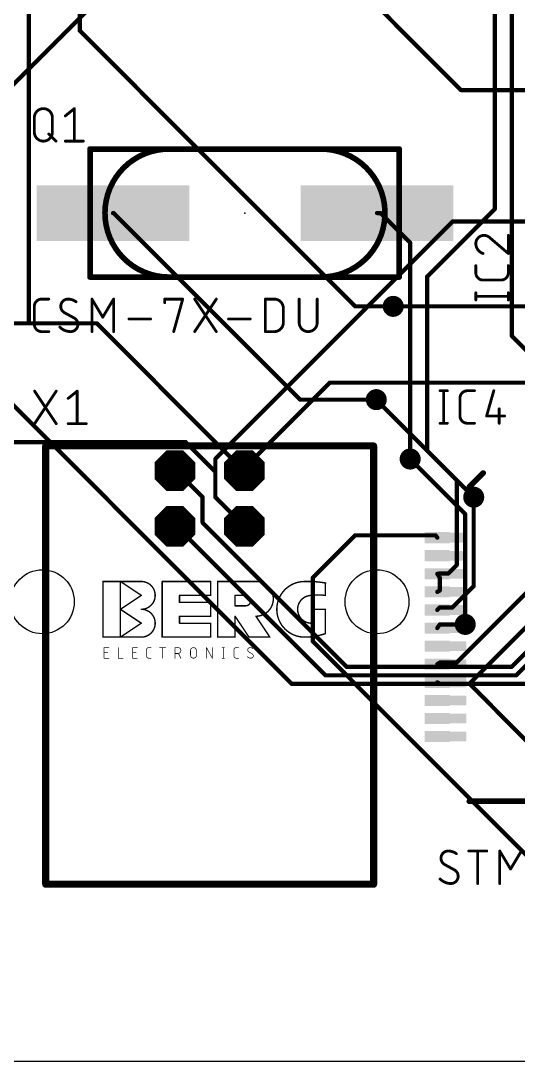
# Model space of a CAD drawing. Extents: x 0 to 100, y 0 to 80.
# Drawn here: x 33.84 to 51.74, y 0 to 37.39 of the extents above; entities that cross this region are included whole.
import ezdxf

# ---------------------------------------------------------------- set-up
doc = ezdxf.new("R2010")
doc.units = 0
for name, color, linetype in [('1', 22, 'CONTINUOUS'), ('16', 175, 'CONTINUOUS'), ('17', 82, 'CONTINUOUS'), ('18', 82, 'CONTINUOUS'), ('20', 30, 'CONTINUOUS'), ('21', 253, 'CONTINUOUS'), ('23', 7, 'CONTINUOUS'), ('25', 253, 'CONTINUOUS'), ('27', 253, 'CONTINUOUS'), ('51', 253, 'CONTINUOUS')]:
    doc.layers.add(name, color=color, linetype=linetype)

# ---------------------------------------------------------------- blocks, each defined once
blk = doc.blocks.new('RECT')
blk.add_solid([(-0.5, -0.5), (0.5, -0.5), (-0.5, 0.5), (0.5, 0.5)])
blk = doc.blocks.new('OCTAGONP')
at = {"const_width": 0.5}
blk.add_lwpolyline([(-0.25, -0.1036), (-0.25, 0.1036), (-0.1036, 0.25), (0.1036, 0.25), (0.25, 0.1036), (0.25, -0.1036), (0.1036, -0.25), (-0.1036, -0.25), (-0.25, -0.1036), (-0.25, 0.1036)], dxfattribs=at)
blk = doc.blocks.new('ROUNDV')
at = {"const_width": 0.5}
blk.add_lwpolyline([(0, -0.25, 1), (0, 0.25, 1), (0, -0.25)], format="xyb", dxfattribs=at)

msp = doc.modelspace()

# ---------------------------------------------------------------- linework, layer by layer
at = {"layer": '1', "const_width": 0.1524}
for points in [[(34.1376, 26.5176), (34.1376, 43.2816)], [(35.9664, 37.0332), (35.9664, 43.1292)], [(51.5112, 39.7764), (51.5112, 26.0604)], [(50.9016, 38.7096), (50.9016, 30.6324)], [(45.8724, 27.1272), (35.9664, 37.0332)], [(50.9016, 30.6324), (48.4632, 28.194)], [(37.1856, 30.48), (37.16, 30.48)], [(37.1856, 30.48), (43.8912, 23.7744)], [(46.7868, 30.48), (46.66, 30.48)], [(46.7868, 30.48), (47.8536, 29.4132)], [(47.8536, 29.4132), (47.8536, 21.6408)], [(48.4632, 28.194), (48.4632, 21.9456)], [(47.244, 27.1272), (45.8724, 27.1272)], [(34.1376, 26.5176), (29.8704, 26.5176)], [(36.576, 26.5176), (34.1376, 26.5176)], [(41.7576, 21.336), (36.576, 26.5176)], [(51.5112, 26.0604), (53.7972, 23.7744)], [(43.8912, 23.7744), (46.6344, 23.7744)], [(39.7764, 22.2504), (31.0896, 22.2504)], [(40.8432, 21.1836), (39.7764, 22.2504)], [(48.4632, 21.9456), (49.53, 20.8788)], [(41.7576, 21.336), (41.89, 21.22)], [(40.8432, 20.2692), (40.8432, 21.1836)], [(49.53, 20.8788), (49.53, 17.8308)], [(41.7576, 19.3548), (40.8432, 20.2692)], [(50.1396, 20.2692), (50.1396, 17.0688)], [(41.7576, 19.3548), (41.89, 19.22)], [(44.3484, 17.3736), (45.8724, 18.8976)], [(45.8724, 18.8976), (48.768, 18.8976)], [(48.768, 18.8976), (48.83, 18.815)], [(48.9204, 17.526), (48.83, 17.515)], [(48.9204, 17.3736), (48.83, 17.515)], [(49.2252, 17.526), (48.9204, 17.526)], [(49.53, 17.8308), (49.2252, 17.526)], [(52.8828, 17.6784), (49.53, 14.3256)], [(44.3484, 15.0876), (44.3484, 17.3736)], [(48.9204, 17.3736), (48.9204, 16.9164)], [(48.9204, 16.9164), (48.83, 16.865)], [(50.1396, 17.0688), (49.3776, 16.3068)], [(48.9204, 16.3068), (48.83, 16.215)], [(49.3776, 16.3068), (48.9204, 16.3068)], [(48.9204, 15.6972), (48.83, 15.565)], [(49.8348, 15.6972), (48.9204, 15.6972)], [(49.9872, 13.5636), (52.2732, 15.8496)], [(52.2732, 7.1628), (44.3484, 15.0876)], [(48.9204, 14.3256), (48.83, 14.265)], [(49.53, 14.3256), (48.9204, 14.3256)], [(48.9204, 13.5636), (48.83, 13.615)], [(49.9872, 13.5636), (48.9204, 13.5636)], [(54.864, 8.6868), (49.9872, 13.5636)]]:
    msp.add_lwpolyline(points, dxfattribs=at)
at = {"layer": '1', "const_width": 0.0762}
for points in [[(35.9283, 37.0332, 1), (36.0045, 37.0332)], [(35.9933, 37.0601, 1), (35.9395, 37.0063)], [(50.8635, 30.6324, 1), (50.9397, 30.6324)], [(50.9285, 30.6055, 1), (50.8747, 30.6593)], [(37.16, 30.5181, 1), (37.16, 30.4419)], [(37.2125, 30.5069, 1), (37.1587, 30.4531)], [(37.1856, 30.4419, 1), (37.1856, 30.5181)], [(46.66, 30.5181, 1), (46.66, 30.4419)], [(46.8137, 30.5069, 1), (46.7599, 30.4531)], [(46.7868, 30.4419, 1), (46.7868, 30.5181)], [(47.8917, 29.4132, 1), (47.8155, 29.4132)], [(47.8267, 29.3863, 1), (47.8805, 29.4401)], [(48.5013, 28.194, 1), (48.4251, 28.194)], [(48.4363, 28.2209, 1), (48.4901, 28.1671)], [(45.8724, 27.1653, 1), (45.8724, 27.0891)], [(45.8455, 27.1003, 1), (45.8993, 27.1541)], [(47.244, 27.0891, 1), (47.244, 27.1653)], [(34.1376, 26.5557, 1), (34.1376, 26.4795)], [(34.0995, 26.5176, 1), (34.1757, 26.5176)], [(34.1376, 26.4795, 1), (34.1376, 26.5557)], [(36.6029, 26.5445, 1), (36.5491, 26.4907)], [(36.576, 26.4795, 1), (36.576, 26.5557)], [(51.4731, 26.0604, 1), (51.5493, 26.0604)], [(51.5381, 26.0873, 1), (51.4843, 26.0335)], [(43.8912, 23.8125, 1), (43.8912, 23.7363)], [(43.8643, 23.7475, 1), (43.9181, 23.8013)], [(46.6344, 23.7363, 1), (46.6344, 23.8125)], [(39.8033, 22.2773, 1), (39.7495, 22.2235)], [(39.7764, 22.2123, 1), (39.7764, 22.2885)], [(48.4251, 21.9456, 1), (48.5013, 21.9456)], [(48.4901, 21.9725, 1), (48.4363, 21.9187)], [(41.7827, 21.3647, 1), (41.7325, 21.3073)], [(41.7307, 21.3091, 1), (41.7845, 21.3629)], [(47.8155, 21.6408, 1), (47.8917, 21.6408)], [(40.8813, 21.1836, 1), (40.8051, 21.1836)], [(40.8163, 21.1567, 1), (40.8701, 21.2105)], [(41.8649, 21.1913, 1), (41.9151, 21.2487)], [(49.5681, 20.8788, 1), (49.4919, 20.8788)], [(49.5031, 20.8519, 1), (49.5569, 20.9057)], [(40.8051, 20.2692, 1), (40.8813, 20.2692)], [(40.8701, 20.2961, 1), (40.8163, 20.2423)], [(50.1777, 20.2692, 1), (50.1015, 20.2692)], [(41.7848, 19.3815, 1), (41.7304, 19.3281)], [(41.7307, 19.3279, 1), (41.7845, 19.3817)], [(41.8628, 19.1933, 1), (41.9172, 19.2467)], [(45.8724, 18.9357, 1), (45.8724, 18.8595)], [(45.8993, 18.8707, 1), (45.8455, 18.9245)], [(48.7985, 18.9205, 1), (48.7375, 18.8747)], [(48.768, 18.8595, 1), (48.768, 18.9357)], [(48.7995, 18.7921, 1), (48.8605, 18.8379)], [(48.8621, 17.5355, 1), (48.7979, 17.4945)], [(48.8254, 17.5528, 1), (48.8346, 17.4772)], [(48.9204, 17.5641, 1), (48.9204, 17.4879)], [(48.925, 17.4882, 1), (48.9158, 17.5638)], [(49.1983, 17.5529, 1), (49.2521, 17.4991)], [(49.2252, 17.4879, 1), (49.2252, 17.5641)], [(49.4919, 17.8308, 1), (49.5681, 17.8308)], [(49.5569, 17.8039, 1), (49.5031, 17.8577)], [(44.3865, 17.3736, 1), (44.3103, 17.3736)], [(44.3215, 17.4005, 1), (44.3753, 17.3467)], [(48.9585, 17.3736, 1), (48.8823, 17.3736)], [(48.8883, 17.3531, 1), (48.9525, 17.3941)], [(48.8112, 16.8981, 1), (48.8488, 16.8319)], [(48.8823, 16.9164, 1), (48.9585, 16.9164)], [(48.9392, 16.8833, 1), (48.9016, 16.9495)], [(50.1015, 17.0688, 1), (50.1777, 17.0688)], [(50.1665, 17.0419, 1), (50.1127, 17.0957)], [(48.8029, 16.2417, 1), (48.8571, 16.1883)], [(48.9204, 16.3449, 1), (48.9204, 16.2687)], [(48.9475, 16.2801, 1), (48.8933, 16.3335)], [(49.3507, 16.3337, 1), (49.4045, 16.2799)], [(49.3776, 16.2687, 1), (49.3776, 16.3449)], [(48.9204, 15.7353, 1), (48.9204, 15.6591)], [(48.9519, 15.6757, 1), (48.8889, 15.7187)], [(49.8348, 15.6591, 1), (49.8348, 15.7353)], [(48.7985, 15.5865, 1), (48.8615, 15.5435)], [(44.3103, 15.0876, 1), (44.3865, 15.0876)], [(44.3753, 15.1145, 1), (44.3215, 15.0607)], [(48.8088, 14.2966, 1), (48.8512, 14.2334)], [(48.9204, 14.3637, 1), (48.9204, 14.2875)], [(48.9416, 14.294, 1), (48.8992, 14.3572)], [(49.5031, 14.3525, 1), (49.5569, 14.2987)], [(49.53, 14.2875, 1), (49.53, 14.3637)], [(48.8488, 13.6481, 1), (48.8112, 13.5819)], [(48.9204, 13.6017, 1), (48.9204, 13.5255)], [(48.9016, 13.5305, 1), (48.9392, 13.5967)], [(50.0141, 13.5905, 1), (49.9603, 13.5367)], [(49.9603, 13.5905, 1), (50.0141, 13.5367)], [(49.9872, 13.5255, 1), (49.9872, 13.6017)]]:
    msp.add_lwpolyline(points, format="xyb", dxfattribs=at)
at = {"layer": '16', "const_width": 0.1524}
for points in [[(41.4528, 42.9768), (26.8224, 28.3464)], [(41.4528, 43.1292), (49.6824, 34.8996)], [(49.6824, 34.8996), (58.9788, 34.8996)], [(40.8432, 21.6408), (49.3776, 30.1752)], [(49.3776, 30.1752), (52.1208, 30.1752)], [(60.96, 27.1272), (47.244, 27.1272)], [(43.5864, 13.5636), (31.5468, 25.6032)], [(41.91, 21.336), (44.958, 24.384)], [(44.958, 24.384), (53.34, 24.384)], [(46.6344, 23.7744), (50.1396, 20.2692)], [(40.8432, 20.2692), (40.8432, 21.6408)], [(47.8536, 21.6408), (49.8348, 19.6596)], [(41.91, 21.336), (41.89, 21.22)], [(39.4716, 21.1836), (39.39, 21.22)], [(39.4716, 21.1836), (40.386, 20.2692)], [(40.386, 20.2692), (40.386, 19.3548)], [(41.7576, 19.3548), (40.8432, 20.2692)], [(49.8348, 19.6596), (49.8348, 15.6972)], [(39.4716, 19.2024), (39.39, 19.22)], [(39.4716, 19.2024), (44.8056, 13.8684)], [(40.386, 19.3548), (45.5676, 14.1732)], [(41.7576, 19.3548), (41.89, 19.22)], [(51.5112, 14.1732), (54.102, 16.764)], [(51.6636, 13.8684), (53.9496, 16.1544)], [(45.5676, 14.1732), (51.5112, 14.1732)], [(44.8056, 13.8684), (51.6636, 13.8684)], [(53.1876, 13.5636), (43.5864, 13.5636)]]:
    msp.add_lwpolyline(points, dxfattribs=at)
at = {"layer": '16', "const_width": 0.0762}
for points in [[(49.6824, 34.9377, 1), (49.6824, 34.8615)], [(49.6555, 34.8727, 1), (49.7093, 34.9265)], [(49.3776, 30.2133, 1), (49.3776, 30.1371)], [(49.4045, 30.1483, 1), (49.3507, 30.2021)], [(47.244, 27.1653, 1), (47.244, 27.0891)], [(44.958, 24.4221, 1), (44.958, 24.3459)], [(44.9849, 24.3571, 1), (44.9311, 24.4109)], [(46.6613, 23.8013, 1), (46.6075, 23.7475)], [(40.8813, 21.6408, 1), (40.8051, 21.6408)], [(40.8163, 21.6677, 1), (40.8701, 21.6139)], [(47.8805, 21.6677, 1), (47.8267, 21.6139)], [(41.8831, 21.3629, 1), (41.9369, 21.3091)], [(41.9475, 21.3295, 1), (41.8725, 21.3425)], [(39.4055, 21.2548, 1), (39.3745, 21.1852)], [(39.4985, 21.2105, 1), (39.4447, 21.1567)], [(39.4561, 21.1488, 1), (39.4871, 21.2184)], [(41.8525, 21.2265, 1), (41.9275, 21.2135)], [(40.4241, 20.2692, 1), (40.3479, 20.2692)], [(40.3591, 20.2423, 1), (40.4129, 20.2961)], [(40.8051, 20.2692, 1), (40.8813, 20.2692)], [(40.8701, 20.2961, 1), (40.8163, 20.2423)], [(50.1127, 20.2423, 1), (50.1665, 20.2961)], [(49.8729, 19.6596, 1), (49.7967, 19.6596)], [(49.8079, 19.6327, 1), (49.8617, 19.6865)], [(39.398, 19.2572, 1), (39.382, 19.1828)], [(39.4985, 19.2293, 1), (39.4447, 19.1755)], [(39.4636, 19.1652, 1), (39.4796, 19.2396)], [(40.3479, 19.3548, 1), (40.4241, 19.3548)], [(40.4129, 19.3817, 1), (40.3591, 19.3279)], [(41.7848, 19.3815, 1), (41.7304, 19.3281)], [(41.7307, 19.3279, 1), (41.7845, 19.3817)], [(41.8628, 19.1933, 1), (41.9172, 19.2467)], [(49.7967, 15.6972, 1), (49.8729, 15.6972)], [(45.5676, 14.2113, 1), (45.5676, 14.1351)], [(45.5407, 14.1463, 1), (45.5945, 14.2001)], [(51.4843, 14.2001, 1), (51.5381, 14.1463)], [(51.5112, 14.1351, 1), (51.5112, 14.2113)], [(44.8056, 13.9065, 1), (44.8056, 13.8303)], [(44.7787, 13.8415, 1), (44.8325, 13.8953)], [(51.6367, 13.8953, 1), (51.6905, 13.8415)], [(51.6636, 13.8303, 1), (51.6636, 13.9065)], [(43.5864, 13.6017, 1), (43.5864, 13.5255)], [(43.5595, 13.5367, 1), (43.6133, 13.5905)]]:
    msp.add_lwpolyline(points, format="xyb", dxfattribs=at)
at = {"layer": '20'}
msp.add_line((0, 0), (100, 0), dxfattribs=at)
for centre in [(34.62, 16.51), (46.66, 16.51)]:
    msp.add_circle(centre, 1.15, dxfattribs=at)
at = {"layer": '21'}
for points, const_width in [([(34.74, 22.11), (34.74, 6.36)], 0.254), ([(46.54, 22.11), (34.74, 22.11)], 0.254), ([(46.54, 6.36), (46.54, 22.11)], 0.254), ([(49.9816, 20.64), (50.48, 21.1384)], 0.2032), ([(36.805, 17.24), (36.805, 15.24)], 0.0508), ([(37.43, 17.24), (36.805, 17.24)], 0.0508), ([(37.43, 16.24), (37.43, 17.24)], 0.0508), ([(37.43, 17.24), (38.18, 16.74)], 0.0508), ([(38.18, 17.24), (37.43, 17.24)], 0.0508), ([(38.93, 17.24), (38.93, 15.24)], 0.0508), ([(40.68, 17.24), (38.93, 17.24)], 0.0508), ([(40.68, 16.74), (40.68, 17.24)], 0.0508), ([(40.93, 17.24), (40.93, 15.24)], 0.0508), ([(40.93, 17.24), (42.305, 17.24)], 0.0508), ([(44.8, 16.74), (44.8, 17.185)], 0.0508), ([(38.18, 16.74), (37.43, 16.24)], 0.0508), ([(39.555, 16.49), (39.555, 16.74)], 0.0508), ([(39.555, 16.74), (40.68, 16.74)], 0.0508), ([(40.68, 16.49), (39.555, 16.49)], 0.0508), ([(40.68, 15.99), (40.68, 16.49)], 0.0508), ([(41.555, 16.74), (41.555, 16.365)], 0.0508), ([(41.555, 16.74), (41.93, 16.74)], 0.0508), ([(37.43, 15.24), (37.43, 16.24)], 0.0508), ([(37.43, 16.24), (38.18, 15.74)], 0.0508), ([(41.555, 16.365), (41.93, 16.365)], 0.0508), ([(44.305, 16.24), (44.805, 16.24)], 0.0508), ([(44.305, 16.24), (44.305, 15.74)], 0.0508), ([(44.805, 16.24), (44.805, 15.365)], 0.0508), ([(38.18, 15.74), (37.43, 15.24)], 0.0508), ([(39.555, 15.74), (39.555, 15.99)], 0.0508), ([(39.555, 15.99), (40.68, 15.99)], 0.0508), ([(40.68, 15.74), (39.555, 15.74)], 0.0508), ([(40.68, 15.24), (40.68, 15.74)], 0.0508), ([(41.555, 15.24), (41.555, 15.99)], 0.0508), ([(41.555, 15.99), (42.055, 15.24)], 0.0508), ([(42.805, 15.24), (42.305, 15.99)], 0.0508), ([(36.805, 15.24), (37.43, 15.24)], 0.0508), ([(38.18, 15.24), (37.43, 15.24)], 0.0508), ([(38.93, 15.24), (40.68, 15.24)], 0.0508), ([(40.93, 15.24), (41.555, 15.24)], 0.0508), ([(42.055, 15.24), (42.805, 15.24)], 0.0508), ([(36.8427, 14.4827), (36.8427, 14.8637)], 0.0254), ([(36.8427, 14.8637), (37.012, 14.8637)], 0.0254), ([(36.8427, 14.6944), (36.9697, 14.6944)], 0.0254), ([(37.3548, 14.8637), (37.3548, 14.4827)], 0.0254), ([(37.8668, 14.4827), (37.8668, 14.8637)], 0.0254), ([(37.8668, 14.8637), (38.0361, 14.8637)], 0.0254), ([(37.8668, 14.6944), (37.9938, 14.6944)], 0.0254), ([(38.3651, 14.5674), (38.3651, 14.779)], 0.0254), ([(38.4498, 14.8637), (38.5344, 14.8637)], 0.0254), ([(38.8415, 14.8637), (39.0532, 14.8637)], 0.0254), ([(38.9473, 14.4827), (38.9473, 14.8637)], 0.0254), ([(39.3923, 14.4827), (39.3923, 14.8637)], 0.0254), ([(39.3923, 14.8637), (39.4981, 14.8637)], 0.0254), ([(39.4981, 14.652), (39.3923, 14.652)], 0.0254), ([(39.6039, 14.4827), (39.5192, 14.652)], 0.0254), ([(39.951, 14.5885), (39.951, 14.7579)], 0.0254), ([(40.1626, 14.7579), (40.1626, 14.5885)], 0.0254), ([(40.524, 14.4827), (40.524, 14.8637)], 0.0254), ([(40.524, 14.8637), (40.7357, 14.4827)], 0.0254), ([(40.7357, 14.4827), (40.7357, 14.8637)], 0.0254), ([(41.0874, 14.8637), (41.172, 14.8637)], 0.0254), ([(41.1297, 14.8637), (41.1297, 14.4827)], 0.0254), ([(41.5106, 14.5674), (41.5106, 14.779)], 0.0254), ([(41.5953, 14.8637), (41.6799, 14.8637)], 0.0254), ([(42.1685, 14.6415), (42.0521, 14.705)], 0.0254), ([(37.012, 14.4827), (36.8427, 14.4827)], 0.0254), ([(37.3548, 14.4827), (37.5241, 14.4827)], 0.0254), ([(38.0361, 14.4827), (37.8668, 14.4827)], 0.0254), ([(38.5344, 14.4827), (38.4498, 14.4827)], 0.0254), ([(41.0874, 14.4827), (41.172, 14.4827)], 0.0254), ([(41.6799, 14.4827), (41.5953, 14.4827)], 0.0254), ([(61.7784, 9.3416), (49.9816, 9.3416)], 0.2032), ([(34.74, 6.36), (46.54, 6.36)], 0.254)]:
    msp.add_lwpolyline(points, dxfattribs=dict(at, const_width=const_width))
for points, const_width in [([(34.8035, 22.11, 1), (34.6765, 22.11)], 0.127), ([(34.74, 22.1735, 1), (34.74, 22.0465)], 0.127), ([(46.6035, 22.11, 1), (46.4765, 22.11)], 0.127), ([(46.54, 22.0465, 1), (46.54, 22.1735)], 0.127), ([(50.5159, 21.1025, 1), (50.4441, 21.1743)], 0.1016), ([(49.9457, 20.6759, 1), (50.0175, 20.6041)], 0.1016), ([(36.8177, 17.24, 1), (36.7923, 17.24)], 0.0254), ([(36.805, 17.2527, 1), (36.805, 17.2273)], 0.0254), ([(37.4427, 17.24, 1), (37.4173, 17.24)], 0.0254), ([(37.437, 17.2506, 1), (37.423, 17.2294)], 0.0254), ([(37.43, 17.2527, 1), (37.43, 17.2273)], 0.0254), ([(37.43, 17.2273, 1), (37.43, 17.2527)], 0.0254), ([(38.18, 16.24, 1), (38.18, 17.24)], 0.0508), ([(38.18, 17.2527, 1), (38.18, 17.2273)], 0.0254), ([(38.18, 17.2273, 1), (38.18, 17.2527)], 0.0254), ([(38.9427, 17.24, 1), (38.9173, 17.24)], 0.0254), ([(38.93, 17.2527, 1), (38.93, 17.2273)], 0.0254), ([(40.6927, 17.24, 1), (40.6673, 17.24)], 0.0254), ([(40.68, 17.2273, 1), (40.68, 17.2527)], 0.0254), ([(40.9427, 17.24, 1), (40.9173, 17.24)], 0.0254), ([(40.93, 17.2527, 1), (40.93, 17.2273)], 0.0254), ([(42.305, 15.99, 1), (42.305, 17.24)], 0.0508), ([(42.305, 17.2527, 1), (42.305, 17.2273)], 0.0254), ([(42.305, 17.2273, 1), (42.305, 17.2527)], 0.0254), ([(44.055, 17.24, 1), (44.055, 15.24)], 0.0508), ([(44.815, 17.185, 0.0527), (44.055, 17.24)], 0.0508), ([(44.0546, 17.2527, 1), (44.0554, 17.2273)], 0.0254), ([(44.055, 17.2273, 1), (44.055, 17.2527)], 0.0254), ([(44.8127, 17.185, 1), (44.7873, 17.185)], 0.0254), ([(44.8128, 17.1725, 1), (44.8172, 17.1975)], 0.0254), ([(38.187, 16.7294, 1), (38.173, 16.7506)], 0.0254), ([(38.173, 16.7294, 1), (38.187, 16.7506)], 0.0254), ([(39.5677, 16.74, 1), (39.5423, 16.74)], 0.0254), ([(39.555, 16.7527, 1), (39.555, 16.7273)], 0.0254), ([(39.555, 16.5027, 1), (39.555, 16.4773)], 0.0254), ([(39.5423, 16.49, 1), (39.5677, 16.49)], 0.0254), ([(40.6673, 16.74, 1), (40.6927, 16.74)], 0.0254), ([(40.6927, 16.49, 1), (40.6673, 16.49)], 0.0254), ([(40.68, 16.7273, 1), (40.68, 16.7527)], 0.0254), ([(40.68, 16.4773, 1), (40.68, 16.5027)], 0.0254), ([(41.5677, 16.74, 1), (41.5423, 16.74)], 0.0254), ([(41.555, 16.7527, 1), (41.555, 16.7273)], 0.0254), ([(41.93, 16.365, 1), (41.93, 16.74)], 0.0508), ([(41.93, 16.7527, 1), (41.93, 16.7273)], 0.0254), ([(41.93, 16.7273, 1), (41.93, 16.7527)], 0.0254), ([(44.305, 16.74, 1), (44.305, 15.74)], 0.0508), ([(44.805, 16.74, 0.0664), (44.305, 16.74)], 0.0508), ([(44.3033, 16.7526, 1), (44.3067, 16.7274)], 0.0254), ([(44.305, 16.7273, 1), (44.305, 16.7527)], 0.0254), ([(44.7873, 16.74, 1), (44.8127, 16.74)], 0.0254), ([(44.8033, 16.7274, 1), (44.8067, 16.7526)], 0.0254), ([(37.4427, 16.24, 1), (37.4173, 16.24)], 0.0254), ([(37.437, 16.2506, 1), (37.423, 16.2294)], 0.0254), ([(37.423, 16.2506, 1), (37.437, 16.2294)], 0.0254), ([(37.4173, 16.24, 1), (37.4427, 16.24)], 0.0254), ([(38.18, 16.2527, 1), (38.18, 16.2273)], 0.0254), ([(38.18, 15.24, 1), (38.18, 16.24)], 0.0508), ([(38.18, 16.2527, 1), (38.18, 16.2273)], 0.0254), ([(41.555, 16.3777, 1), (41.555, 16.3523)], 0.0254), ([(41.5423, 16.365, 1), (41.5677, 16.365)], 0.0254), ([(41.93, 16.3777, 1), (41.93, 16.3523)], 0.0254), ([(41.93, 16.3523, 1), (41.93, 16.3777)], 0.0254), ([(44.305, 16.2527, 1), (44.305, 16.2273)], 0.0254), ([(44.3177, 16.24, 1), (44.2923, 16.24)], 0.0254), ([(44.8177, 16.24, 1), (44.7923, 16.24)], 0.0254), ([(44.805, 16.2273, 1), (44.805, 16.2527)], 0.0254), ([(38.187, 15.7294, 1), (38.173, 15.7506)], 0.0254), ([(38.173, 15.7294, 1), (38.187, 15.7506)], 0.0254), ([(39.5677, 15.99, 1), (39.5423, 15.99)], 0.0254), ([(39.555, 16.0027, 1), (39.555, 15.9773)], 0.0254), ([(39.555, 15.7527, 1), (39.555, 15.7273)], 0.0254), ([(39.5423, 15.74, 1), (39.5677, 15.74)], 0.0254), ([(40.6673, 15.99, 1), (40.6927, 15.99)], 0.0254), ([(40.6927, 15.74, 1), (40.6673, 15.74)], 0.0254), ([(40.68, 15.9773, 1), (40.68, 16.0027)], 0.0254), ([(40.68, 15.7273, 1), (40.68, 15.7527)], 0.0254), ([(41.5677, 15.99, 1), (41.5423, 15.99)], 0.0254), ([(41.5656, 15.997, 1), (41.5444, 15.983)], 0.0254), ([(42.305, 16.0027, 1), (42.305, 15.9773)], 0.0254), ([(42.3156, 15.997, 1), (42.2944, 15.983)], 0.0254), ([(44.2923, 15.74, 1), (44.3177, 15.74)], 0.0254), ([(44.305, 15.7273, 1), (44.305, 15.7527)], 0.0254), ([(44.055, 15.24, 0.0806), (44.805, 15.365)], 0.0508), ([(44.7923, 15.365, 1), (44.8177, 15.365)], 0.0254), ([(44.8091, 15.353, 1), (44.8009, 15.377)], 0.0254), ([(36.805, 15.2527, 1), (36.805, 15.2273)], 0.0254), ([(36.7923, 15.24, 1), (36.8177, 15.24)], 0.0254), ([(37.43, 15.2527, 1), (37.43, 15.2273)], 0.0254), ([(37.423, 15.2506, 1), (37.437, 15.2294)], 0.0254), ([(37.4173, 15.24, 1), (37.4427, 15.24)], 0.0254), ([(37.43, 15.2273, 1), (37.43, 15.2527)], 0.0254), ([(38.18, 15.2527, 1), (38.18, 15.2273)], 0.0254), ([(38.18, 15.2273, 1), (38.18, 15.2527)], 0.0254), ([(38.93, 15.2527, 1), (38.93, 15.2273)], 0.0254), ([(38.9173, 15.24, 1), (38.9427, 15.24)], 0.0254), ([(40.6673, 15.24, 1), (40.6927, 15.24)], 0.0254), ([(40.68, 15.2273, 1), (40.68, 15.2527)], 0.0254), ([(40.93, 15.2527, 1), (40.93, 15.2273)], 0.0254), ([(40.9173, 15.24, 1), (40.9427, 15.24)], 0.0254), ([(41.5423, 15.24, 1), (41.5677, 15.24)], 0.0254), ([(41.555, 15.2273, 1), (41.555, 15.2527)], 0.0254), ([(42.055, 15.2527, 1), (42.055, 15.2273)], 0.0254), ([(42.0444, 15.233, 1), (42.0656, 15.247)], 0.0254), ([(42.7944, 15.233, 1), (42.8156, 15.247)], 0.0254), ([(42.805, 15.2273, 1), (42.805, 15.2527)], 0.0254), ([(44.0549, 15.2527, 1), (44.0551, 15.2273)], 0.0254), ([(44.055, 15.2273, 1), (44.055, 15.2527)], 0.0254), ([(36.8427, 14.8701, 1), (36.8427, 14.8574)], 0.0127), ([(36.849, 14.8637, 1), (36.8364, 14.8637)], 0.0127), ([(36.8427, 14.7007, 1), (36.8427, 14.688)], 0.0127), ([(36.9697, 14.688, 1), (36.9697, 14.7007)], 0.0127), ([(37.012, 14.8574, 1), (37.012, 14.8701)], 0.0127), ([(37.3611, 14.8637, 1), (37.3484, 14.8637)], 0.0127), ([(37.8668, 14.8701, 1), (37.8668, 14.8574)], 0.0127), ([(37.8668, 14.7007, 1), (37.8668, 14.688)], 0.0127), ([(37.8732, 14.8637, 1), (37.8605, 14.8637)], 0.0127), ([(37.9938, 14.688, 1), (37.9938, 14.7007)], 0.0127), ([(38.0361, 14.8574, 1), (38.0361, 14.8701)], 0.0127), ([(38.4498, 14.8637, 0.4142), (38.3651, 14.779)], 0.0254), ([(38.3714, 14.779, 1), (38.3587, 14.779)], 0.0127), ([(38.3587, 14.779, 1), (38.3714, 14.779)], 0.0127), ([(38.4498, 14.8701, 1), (38.4498, 14.8574)], 0.0127), ([(38.4498, 14.8574, 1), (38.4498, 14.87)], 0.0127), ([(38.5344, 14.8574, 1), (38.5344, 14.8701)], 0.0127), ([(38.8415, 14.8701, 1), (38.8415, 14.8574)], 0.0127), ([(38.9537, 14.8637, 1), (38.941, 14.8637)], 0.0127), ([(39.0532, 14.8574, 1), (39.0532, 14.8701)], 0.0127), ([(39.3923, 14.8701, 1), (39.3923, 14.8574)], 0.0127), ([(39.3986, 14.8637, 1), (39.3859, 14.8637)], 0.0127), ([(39.3923, 14.6584, 1), (39.3923, 14.6457)], 0.0127), ([(39.4981, 14.8701, 1), (39.4981, 14.8574)], 0.0127), ([(39.4981, 14.652, 1), (39.4981, 14.8637)], 0.0254), ([(39.4981, 14.6584, 1), (39.4981, 14.6457)], 0.0127), ([(39.4981, 14.8574, 1), (39.4981, 14.8701)], 0.0127), ([(39.4981, 14.6457, 1), (39.4981, 14.6584)], 0.0127), ([(39.5249, 14.6549, 1), (39.5136, 14.6492)], 0.0127), ([(40.1626, 14.7579, 1), (39.951, 14.7579)], 0.0254), ([(39.9573, 14.7579, 1), (39.9446, 14.7579)], 0.0127), ([(39.9446, 14.7579, 1), (39.9573, 14.7579)], 0.0127), ([(39.951, 14.5885, 1), (40.1626, 14.5885)], 0.0254), ([(39.9573, 14.5885, 1), (39.9446, 14.5885)], 0.0127), ([(39.9446, 14.5885, 1), (39.9573, 14.5885)], 0.0127), ([(40.169, 14.7579, 1), (40.1563, 14.7579)], 0.0127), ([(40.1563, 14.7579, 1), (40.169, 14.7579)], 0.0127), ([(40.169, 14.5885, 1), (40.1563, 14.5885)], 0.0127), ([(40.1563, 14.5885, 1), (40.169, 14.5885)], 0.0127), ([(40.5295, 14.8668, 1), (40.5184, 14.8606)], 0.0127), ([(40.5303, 14.8637, 1), (40.5176, 14.8637)], 0.0127), ([(40.742, 14.8637, 1), (40.7293, 14.8637)], 0.0127), ([(41.0874, 14.8701, 1), (41.0874, 14.8574)], 0.0127), ([(41.136, 14.8637, 1), (41.1233, 14.8637)], 0.0127), ([(41.172, 14.8574, 1), (41.172, 14.8701)], 0.0127), ([(41.5169, 14.779, 1), (41.5042, 14.779)], 0.0127), ([(41.5042, 14.779, 1), (41.5169, 14.779)], 0.0127), ([(41.5953, 14.8637, 0.4142), (41.5106, 14.779)], 0.0254), ([(41.5953, 14.8701, 1), (41.5953, 14.8574)], 0.0127), ([(41.5953, 14.8574, 1), (41.5953, 14.87)], 0.0127), ([(41.6799, 14.8574, 1), (41.6799, 14.8701)], 0.0127), ([(42.0945, 14.8637, 0.4142), (42.0098, 14.779)], 0.0254), ([(42.0098, 14.779, 0.2656), (42.0521, 14.705)], 0.0254), ([(42.0161, 14.779, 1), (42.0034, 14.779)], 0.0127), ([(42.0034, 14.779, 1), (42.0161, 14.779)], 0.0127), ([(42.0552, 14.7105, 1), (42.0491, 14.6994)], 0.0127), ([(42.0489, 14.6995, 1), (42.0553, 14.7104)], 0.0127), ([(42.0945, 14.8701, 1), (42.0945, 14.8574)], 0.0127), ([(42.1897, 14.832, 0.1623), (42.0945, 14.8637)], 0.0254), ([(42.0945, 14.8574, 1), (42.0945, 14.8701)], 0.0127), ([(42.2109, 14.5674, 0.2656), (42.1685, 14.6415)], 0.0254), ([(42.1718, 14.6469, 1), (42.1653, 14.636)], 0.0127), ([(42.1655, 14.6359, 1), (42.1716, 14.647)], 0.0127), ([(42.1859, 14.8269, 1), (42.1935, 14.837)], 0.0127), ([(36.8427, 14.4891, 1), (36.8427, 14.4764)], 0.0127), ([(36.8364, 14.4827, 1), (36.849, 14.4827)], 0.0127), ([(37.012, 14.4764, 1), (37.012, 14.4891)], 0.0127), ([(37.3548, 14.4891, 1), (37.3548, 14.4764)], 0.0127), ([(37.3484, 14.4827, 1), (37.3611, 14.4827)], 0.0127), ([(37.5241, 14.4764, 1), (37.5241, 14.4891)], 0.0127), ([(37.8668, 14.4891, 1), (37.8668, 14.4764)], 0.0127), ([(37.8605, 14.4827, 1), (37.8732, 14.4827)], 0.0127), ([(38.0361, 14.4764, 1), (38.0361, 14.4891)], 0.0127), ([(38.3651, 14.5674, 0.4142), (38.4498, 14.4827)], 0.0254), ([(38.3714, 14.5674, 1), (38.3587, 14.5674)], 0.0127), ([(38.3587, 14.5674, 1), (38.3714, 14.5674)], 0.0127), ([(38.4498, 14.4891, 1), (38.4498, 14.4764)], 0.0127), ([(38.4498, 14.4764, 1), (38.4498, 14.4891)], 0.0127), ([(38.5344, 14.4764, 1), (38.5344, 14.4891)], 0.0127), ([(38.941, 14.4827, 1), (38.9537, 14.4827)], 0.0127), ([(39.3859, 14.4827, 1), (39.3986, 14.4827)], 0.0127), ([(39.5982, 14.4799, 1), (39.6096, 14.4855)], 0.0127), ([(40.5176, 14.4827, 1), (40.5303, 14.4827)], 0.0127), ([(40.7293, 14.4827, 1), (40.742, 14.4827)], 0.0127), ([(40.7301, 14.4796, 1), (40.7412, 14.4858)], 0.0127), ([(41.0874, 14.4891, 1), (41.0874, 14.4764)], 0.0127), ([(41.1233, 14.4827, 1), (41.136, 14.4827)], 0.0127), ([(41.172, 14.4764, 1), (41.172, 14.4891)], 0.0127), ([(41.5169, 14.5674, 1), (41.5042, 14.5674)], 0.0127), ([(41.5042, 14.5674, 1), (41.5169, 14.5674)], 0.0127), ([(41.5106, 14.5674, 0.4142), (41.5953, 14.4827)], 0.0254), ([(41.5953, 14.4891, 1), (41.5953, 14.4764)], 0.0127), ([(41.5953, 14.4764, 1), (41.5953, 14.4891)], 0.0127), ([(41.6799, 14.4764, 1), (41.6799, 14.4891)], 0.0127), ([(41.9992, 14.5356, 0.2), (42.1262, 14.4827)], 0.0254), ([(42.0037, 14.5401, 1), (41.9947, 14.5311)], 0.0127), ([(42.1262, 14.4827, 0.4142), (42.2109, 14.5674)], 0.0254), ([(42.1262, 14.489, 1), (42.1262, 14.4763)], 0.0127), ([(42.1262, 14.4764, 1), (42.1262, 14.489)], 0.0127), ([(42.2172, 14.5674, 1), (42.2045, 14.5674)], 0.0127), ([(42.2045, 14.5674, 1), (42.2172, 14.5674)], 0.0127), ([(49.9816, 9.3924, 1), (49.9816, 9.2908)], 0.1016), ([(34.74, 6.4235, 1), (34.74, 6.2965)], 0.127), ([(34.6765, 6.36, 1), (34.8035, 6.36)], 0.127), ([(46.4765, 6.36, 1), (46.6035, 6.36)], 0.127), ([(46.54, 6.2965, 1), (46.54, 6.4235)], 0.127)]:
    msp.add_lwpolyline(points, format="xyb", dxfattribs=dict(at, const_width=const_width))
at = {"layer": '23'}
for p in [(41.91, 30.48), (40.64, 16.51)]:
    msp.add_point(p, dxfattribs=at)
at = {"layer": '25'}
for points, const_width in [([(34.9811, 33.908, 1), (34.332, 33.908)], 0.1016), ([(35.7963, 34.2326, 1), (35.7455, 34.2326)], 0.0508), ([(35.7868, 34.2128, 1), (35.7551, 34.2524)], 0.0508), ([(34.3574, 33.908, 1), (34.3066, 33.908)], 0.0508), ([(34.3066, 33.908, 1), (34.3574, 33.908)], 0.0508), ([(35.0065, 33.908, 1), (34.9557, 33.908)], 0.0508), ([(34.9557, 33.908, 1), (35.0065, 33.908)], 0.0508), ([(35.4305, 33.9928, 1), (35.4623, 33.9531)], 0.0508), ([(34.332, 33.3888, 1), (34.9811, 33.3888)], 0.1016), ([(34.3574, 33.3888, 1), (34.3066, 33.3888)], 0.0508), ([(34.3066, 33.3888, 1), (34.3574, 33.3888)], 0.0508), ([(34.8692, 33.3418, 1), (34.8333, 33.3059)], 0.0508), ([(35.0065, 33.3888, 1), (34.9557, 33.3888)], 0.0508), ([(34.9557, 33.3888, 1), (35.0065, 33.3888)], 0.0508), ([(35.093, 33.0462, 1), (35.1289, 33.0822)], 0.0508), ([(35.4464, 33.0896, 1), (35.4464, 33.0388)], 0.0508), ([(35.7455, 33.0642, 1), (35.7963, 33.0642)], 0.0508), ([(36.0955, 33.0388, 1), (36.0955, 33.0896)], 0.0508), ([(50.5079, 29.6771, 0.4142), (50.2158, 29.385)], 0.1016), ([(50.7351, 29.5797, 0.2053), (50.5079, 29.6771)], 0.1016), ([(50.5079, 29.7025, 1), (50.5079, 29.6517)], 0.0508), ([(50.5079, 29.6517, 1), (50.5079, 29.7025)], 0.0508), ([(50.7515, 29.5991, 1), (50.7186, 29.5604)], 0.0508), ([(50.7167, 29.5622, 1), (50.7535, 29.5972)], 0.0508), ([(51.4096, 29.6771, 1), (51.3588, 29.6771)], 0.0508), ([(50.2158, 29.385, 0.3252), (50.4754, 29.028)], 0.1016), ([(50.2412, 29.385, 1), (50.1904, 29.385)], 0.0508), ([(50.1904, 29.385, 1), (50.2412, 29.385)], 0.0508), ([(50.4676, 29.0038, 1), (50.4833, 29.0521)], 0.0508), ([(51.3588, 29.028, 1), (51.4096, 29.028)], 0.0508), ([(51.3677, 29.0086, 1), (51.4007, 29.0473)], 0.0508), ([(50.2412, 28.5914, 1), (50.1904, 28.5914)], 0.0508), ([(51.4096, 28.5914, 1), (51.3588, 28.5914)], 0.0508), ([(50.2158, 28.3318, 0.4142), (50.4754, 28.0721)], 0.1016), ([(50.2412, 28.3318, 1), (50.1904, 28.3318)], 0.0508), ([(50.1904, 28.3318, 1), (50.2412, 28.3318)], 0.0508), ([(50.4754, 28.0975, 1), (50.4754, 28.0467)], 0.0508), ([(50.4754, 28.0467, 1), (50.4754, 28.0975)], 0.0508), ([(51.1246, 28.0721, 0.4142), (51.3842, 28.3318)], 0.1016), ([(51.1246, 28.0975, 1), (51.1246, 28.0467)], 0.0508), ([(51.1246, 28.0467, 1), (51.1246, 28.0975)], 0.0508), ([(51.4096, 28.3318, 1), (51.3588, 28.3318)], 0.0508), ([(51.3588, 28.3318, 1), (51.4096, 28.3318)], 0.0508), ([(50.2412, 27.6154, 1), (50.1904, 27.6154)], 0.0508), ([(50.2158, 27.511, 1), (50.2158, 27.4602)], 0.0508), ([(50.1904, 27.3558, 1), (50.2412, 27.3558)], 0.0508), ([(51.4096, 27.6154, 1), (51.3588, 27.6154)], 0.0508), ([(51.3588, 27.3558, 1), (51.4096, 27.3558)], 0.0508), ([(51.3842, 27.4602, 1), (51.3842, 27.511)], 0.0508), ([(34.3619, 24.0933, 1), (34.3197, 24.0651)], 0.0508), ([(35.1409, 24.0651, 1), (35.0986, 24.0933)], 0.0508), ([(35.8987, 24.0792, 1), (35.8479, 24.0792)], 0.0508), ([(35.8891, 24.0594, 1), (35.8574, 24.099)], 0.0508), ([(48.9308, 24.1196, 1), (48.9308, 24.0688)], 0.0508), ([(49.086, 24.0942, 1), (49.0352, 24.0942)], 0.0508), ([(49.1904, 24.0688, 1), (49.1904, 24.1196)], 0.0508), ([(49.9068, 24.0942, 0.4142), (49.6471, 23.8346)], 0.1016), ([(49.9068, 24.1196, 1), (49.9068, 24.0688)], 0.0508), ([(49.9068, 24.0688, 1), (49.9068, 24.1196)], 0.0508), ([(50.1664, 24.0688, 1), (50.1664, 24.1196)], 0.0508), ([(50.887, 24.0872, 1), (50.8382, 24.1012)], 0.0508), ([(35.5328, 23.8394, 1), (35.5646, 23.7997)], 0.0508), ([(49.6725, 23.8346, 1), (49.6217, 23.8346)], 0.0508), ([(49.6217, 23.8346, 1), (49.6725, 23.8346)], 0.0508), ([(49.6471, 23.1854, 0.4142), (49.9068, 22.9258)], 0.1016), ([(49.6725, 23.1854, 1), (49.6217, 23.1854)], 0.0508), ([(49.6217, 23.1854, 1), (49.6725, 23.1854)], 0.0508), ([(50.5785, 23.1924, 1), (50.6274, 23.1785)], 0.0508), ([(50.603, 23.2108, 1), (50.603, 23.16)], 0.0508), ([(51.0827, 23.4451, 1), (51.0319, 23.4451)], 0.0508), ([(51.2521, 23.16, 1), (51.2521, 23.2108)], 0.0508), ([(34.3197, 22.9249, 1), (34.3619, 22.8967)], 0.0508), ([(35.0986, 22.8967, 1), (35.1409, 22.9249)], 0.0508), ([(35.5487, 22.9362, 1), (35.5487, 22.8854)], 0.0508), ([(35.8479, 22.9108, 1), (35.8987, 22.9108)], 0.0508), ([(36.1978, 22.8854, 1), (36.1978, 22.9362)], 0.0508), ([(48.9308, 22.9512, 1), (48.9308, 22.9004)], 0.0508), ([(49.0352, 22.9258, 1), (49.086, 22.9258)], 0.0508), ([(49.1904, 22.9004, 1), (49.1904, 22.9512)], 0.0508), ([(49.9068, 22.9512, 1), (49.9068, 22.9004)], 0.0508), ([(49.9068, 22.9004, 1), (49.9068, 22.9512)], 0.0508), ([(50.1664, 22.9004, 1), (50.1664, 22.9512)], 0.0508), ([(51.0319, 22.9258, 1), (51.0827, 22.9258)], 0.0508)]:
    msp.add_lwpolyline(points, format="xyb", dxfattribs=dict(at, const_width=const_width))
at = {"layer": '25', "const_width": 0.1016}
for points in [[(35.4464, 33.973), (35.7709, 34.2326)], [(35.7709, 34.2326), (35.7709, 33.0642)], [(34.332, 33.3888), (34.332, 33.908)], [(34.9811, 33.908), (34.9811, 33.3888)], [(34.8513, 33.3238), (35.1109, 33.0642)], [(35.4464, 33.0642), (36.0955, 33.0642)], [(50.7351, 29.5797), (51.3842, 29.028)], [(51.3842, 29.028), (51.3842, 29.6771)], [(50.2158, 28.3318), (50.2158, 28.5914)], [(51.3842, 28.5914), (51.3842, 28.3318)], [(51.1246, 28.0721), (50.4754, 28.0721)], [(50.2158, 27.3558), (50.2158, 27.6154)], [(50.2158, 27.4856), (51.3842, 27.4856)], [(51.3842, 27.3558), (51.3842, 27.6154)], [(34.3408, 22.9108), (35.1197, 24.0792)], [(34.3408, 24.0792), (35.1197, 22.9108)], [(35.5487, 23.8196), (35.8733, 24.0792)], [(35.8733, 24.0792), (35.8733, 22.9108)], [(48.9308, 24.0942), (49.1904, 24.0942)], [(49.0606, 24.0942), (49.0606, 22.9258)], [(49.9068, 24.0942), (50.1664, 24.0942)], [(50.8626, 24.0942), (50.603, 23.1854)], [(49.6471, 23.1854), (49.6471, 23.8346)], [(50.603, 23.1854), (51.2521, 23.1854)], [(51.0573, 23.4451), (51.0573, 22.9258)], [(35.5487, 22.9108), (36.1978, 22.9108)], [(48.9308, 22.9258), (49.1904, 22.9258)], [(50.1664, 22.9258), (49.9068, 22.9258)]]:
    msp.add_lwpolyline(points, dxfattribs=at)
at = {"layer": '27'}
for points, const_width in [([(34.5916, 27.3878, 0.4142), (34.332, 27.1282)], 0.1016), ([(34.5916, 27.4132, 1), (34.5916, 27.3624)], 0.0508), ([(34.5916, 27.3624, 1), (34.5916, 27.4132)], 0.0508), ([(34.8513, 27.3624, 1), (34.8513, 27.4132)], 0.0508), ([(35.5418, 27.3878, 0.4142), (35.2822, 27.1282)], 0.1016), ([(35.8339, 27.2904, 0.1623), (35.5418, 27.3878)], 0.1016), ([(35.5418, 27.4132, 1), (35.5418, 27.3624)], 0.0508), ([(35.5418, 27.3624, 1), (35.5418, 27.4132)], 0.0508), ([(35.8187, 27.2701, 1), (35.8492, 27.3108)], 0.0508), ([(36.4294, 27.3878, 1), (36.3786, 27.3878)], 0.0508), ([(36.4258, 27.4009, 1), (36.3822, 27.3747)], 0.0508), ([(37.2083, 27.3878, 1), (37.1575, 27.3878)], 0.0508), ([(37.2047, 27.3747, 1), (37.1612, 27.4009)], 0.0508), ([(39.047, 27.3878, 1), (38.9962, 27.3878)], 0.0508), ([(39.0216, 27.4132, 1), (39.0216, 27.3624)], 0.0508), ([(39.6952, 27.381, 1), (39.6463, 27.3946)], 0.0508), ([(39.6707, 27.3624, 1), (39.6707, 27.4132)], 0.0508), ([(40.1208, 27.4019, 1), (40.0786, 27.3737)], 0.0508), ([(40.8998, 27.3737, 1), (40.8575, 27.4019)], 0.0508), ([(42.6665, 27.3878, 1), (42.6157, 27.3878)], 0.0508), ([(42.6411, 27.4132, 1), (42.6411, 27.3624)], 0.0508), ([(43.2902, 27.0632, 0.4142), (42.9657, 27.3878)], 0.1016), ([(42.9657, 27.4132, 1), (42.9657, 27.3624)], 0.0508), ([(42.9657, 27.3624, 1), (42.9657, 27.4132)], 0.0508), ([(43.8857, 27.3878, 1), (43.8349, 27.3878)], 0.0508), ([(44.5348, 27.3878, 1), (44.484, 27.3878)], 0.0508), ([(34.3574, 27.1282, 1), (34.3066, 27.1282)], 0.0508), ([(34.3066, 27.1282, 1), (34.3574, 27.1282)], 0.0508), ([(35.2822, 27.1282, 0.2656), (35.412, 26.901)], 0.1016), ([(35.3076, 27.1282, 1), (35.2568, 27.1282)], 0.0508), ([(35.2568, 27.1282, 1), (35.3076, 27.1282)], 0.0508), ([(35.4242, 26.9233, 1), (35.3998, 26.8787)], 0.0508), ([(35.3991, 26.8791, 1), (35.4249, 26.9228)], 0.0508), ([(38.9962, 27.258, 1), (39.047, 27.258)], 0.0508), ([(43.3156, 27.0632, 1), (43.2648, 27.0632)], 0.0508), ([(43.2648, 27.0632, 1), (43.3156, 27.0632)], 0.0508), ([(35.8988, 26.479, 0.2656), (35.769, 26.7062)], 0.1016), ([(35.7819, 26.7281, 1), (35.7561, 26.6843)], 0.0508), ([(35.7568, 26.6839, 1), (35.7812, 26.7285)], 0.0508), ([(36.7717, 26.7518, 1), (36.8153, 26.7256)], 0.0508), ([(36.7717, 26.7256, 1), (36.8153, 26.7518)], 0.0508), ([(37.7375, 26.6992, 1), (37.7375, 26.6484)], 0.0508), ([(38.5164, 26.6484, 1), (38.5164, 26.6992)], 0.0508), ([(41.3189, 26.6992, 1), (41.3189, 26.6484)], 0.0508), ([(42.0978, 26.6484, 1), (42.0978, 26.6992)], 0.0508), ([(42.9657, 26.2194, 0.4142), (43.2902, 26.544)], 0.1016), ([(43.3156, 26.544, 1), (43.2648, 26.544)], 0.0508), ([(43.2648, 26.544, 1), (43.3156, 26.544)], 0.0508), ([(43.8603, 26.544, 1), (44.5094, 26.544)], 0.1016), ([(43.8857, 26.544, 1), (43.8349, 26.544)], 0.0508), ([(43.8349, 26.544, 1), (43.8857, 26.544)], 0.0508), ([(44.5348, 26.544, 1), (44.484, 26.544)], 0.0508), ([(44.484, 26.544, 1), (44.5348, 26.544)], 0.0508), ([(34.332, 26.479, 0.4142), (34.5916, 26.2194)], 0.1016), ([(34.3574, 26.479, 1), (34.3066, 26.479)], 0.0508), ([(34.3066, 26.479, 1), (34.3574, 26.479)], 0.0508), ([(34.5916, 26.2448, 1), (34.5916, 26.194)], 0.0508), ([(34.5916, 26.194, 1), (34.5916, 26.2448)], 0.0508), ([(34.8513, 26.194, 1), (34.8513, 26.2448)], 0.0508), ([(35.2497, 26.3817, 0.2), (35.6392, 26.2194)], 0.1016), ([(35.2678, 26.3996, 1), (35.2317, 26.3638)], 0.0508), ([(35.6392, 26.2194, 0.4142), (35.8988, 26.479)], 0.1016), ([(35.6392, 26.2448, 1), (35.6392, 26.194)], 0.0508), ([(35.6392, 26.194, 1), (35.6392, 26.2448)], 0.0508), ([(35.9242, 26.479, 1), (35.8734, 26.479)], 0.0508), ([(35.8734, 26.479, 1), (35.9242, 26.479)], 0.0508), ([(36.3786, 26.2194, 1), (36.4294, 26.2194)], 0.0508), ([(37.1575, 26.2194, 1), (37.2083, 26.2194)], 0.0508), ([(39.3217, 26.2262, 1), (39.3706, 26.2126)], 0.0508), ([(40.0786, 26.2335, 1), (40.1208, 26.2053)], 0.0508), ([(40.8575, 26.2053, 1), (40.8998, 26.2335)], 0.0508), ([(42.6411, 26.2448, 1), (42.6411, 26.194)], 0.0508), ([(42.6157, 26.2194, 1), (42.6665, 26.2194)], 0.0508), ([(42.9657, 26.2448, 1), (42.9657, 26.194)], 0.0508), ([(42.9657, 26.194, 1), (42.9657, 26.2448)], 0.0508), ([(49.2229, 7.5542, 0.4142), (48.9633, 7.2946)], 0.1016), ([(49.515, 7.4568, 0.1623), (49.2229, 7.5542)], 0.1016), ([(49.2229, 7.5796, 1), (49.2229, 7.5288)], 0.0508), ([(49.2229, 7.5288, 1), (49.2229, 7.5796)], 0.0508), ([(49.4998, 7.4365, 1), (49.5302, 7.4772)], 0.0508), ([(49.9595, 7.5796, 1), (49.9595, 7.5288)], 0.0508), ([(50.3094, 7.5542, 1), (50.2587, 7.5542)], 0.0508), ([(50.6086, 7.5288, 1), (50.6086, 7.5796)], 0.0508), ([(51.1011, 7.5542, 1), (51.0503, 7.5542)], 0.0508), ([(51.0975, 7.5673, 1), (51.0539, 7.5411)], 0.0508), ([(48.9633, 7.2946, 0.2656), (49.0931, 7.0674)], 0.1016), ([(48.9887, 7.2946, 1), (48.9379, 7.2946)], 0.0508), ([(48.9379, 7.2946, 1), (48.9887, 7.2946)], 0.0508), ([(49.1052, 7.0897, 1), (49.0809, 7.0451)], 0.0508), ([(49.0802, 7.0455, 1), (49.106, 7.0892)], 0.0508), ([(49.5799, 6.6454, 0.2656), (49.4501, 6.8726)], 0.1016), ([(49.463, 6.8945, 1), (49.4372, 6.8507)], 0.0508), ([(49.4379, 6.8503, 1), (49.4623, 6.8949)], 0.0508), ([(51.4434, 6.9182, 1), (51.4869, 6.892)], 0.0508), ([(51.4434, 6.892, 1), (51.4869, 6.9182)], 0.0508), ([(48.9308, 6.5481, 0.2), (49.3203, 6.3858)], 0.1016), ([(48.9488, 6.566, 1), (48.9128, 6.5302)], 0.0508), ([(49.3203, 6.3858, 0.4142), (49.5799, 6.6454)], 0.1016), ([(49.3203, 6.4112, 1), (49.3203, 6.3604)], 0.0508), ([(49.3203, 6.3604, 1), (49.3203, 6.4112)], 0.0508), ([(49.6053, 6.6454, 1), (49.5545, 6.6454)], 0.0508), ([(49.5545, 6.6454, 1), (49.6053, 6.6454)], 0.0508), ([(50.2587, 6.3858, 1), (50.3094, 6.3858)], 0.0508), ([(51.0503, 6.3858, 1), (51.1011, 6.3858)], 0.0508)]:
    msp.add_lwpolyline(points, format="xyb", dxfattribs=dict(at, const_width=const_width))
at = {"layer": '27', "const_width": 0.1016}
for points in [[(34.5916, 27.3878), (34.8513, 27.3878)], [(36.404, 26.2194), (36.404, 27.3878)], [(36.404, 27.3878), (36.7935, 26.7387)], [(36.7935, 26.7387), (37.1829, 27.3878)], [(37.1829, 27.3878), (37.1829, 26.2194)], [(39.0216, 27.258), (39.0216, 27.3878)], [(39.0216, 27.3878), (39.6707, 27.3878)], [(39.6707, 27.3878), (39.3462, 26.2194)], [(40.0997, 26.2194), (40.8786, 27.3878)], [(40.0997, 27.3878), (40.8786, 26.2194)], [(42.6411, 26.2194), (42.6411, 27.3878)], [(42.6411, 27.3878), (42.9657, 27.3878)], [(43.8603, 27.3878), (43.8603, 26.544)], [(44.5094, 26.544), (44.5094, 27.3878)], [(34.332, 26.479), (34.332, 27.1282)], [(35.769, 26.7062), (35.412, 26.901)], [(43.2902, 27.0632), (43.2902, 26.544)], [(37.7375, 26.6738), (38.5164, 26.6738)], [(41.3189, 26.6738), (42.0978, 26.6738)], [(34.8513, 26.2194), (34.5916, 26.2194)], [(42.9657, 26.2194), (42.6411, 26.2194)], [(49.9595, 7.5542), (50.6086, 7.5542)], [(50.2841, 6.3858), (50.2841, 7.5542)], [(51.0757, 6.3858), (51.0757, 7.5542)], [(51.0757, 7.5542), (51.4652, 6.9051)], [(51.4652, 6.9051), (51.8546, 7.5542)], [(49.4501, 6.8726), (49.0931, 7.0674)]]:
    msp.add_lwpolyline(points, dxfattribs=at)
at = {"layer": '51', "const_width": 0.2032}
for points in [[(36.335, 32.78), (39.185, 32.78)], [(36.335, 28.18), (36.335, 32.78)], [(39.185, 32.78), (44.66, 32.78)], [(44.66, 32.78), (47.46, 32.78)], [(47.46, 32.78), (47.46, 28.18)], [(39.16, 28.18), (36.335, 28.18)], [(47.46, 28.18), (39.16, 28.18)]]:
    msp.add_lwpolyline(points, dxfattribs=at)
at = {"layer": '51'}
for points, const_width in [([(36.335, 32.8308, 1), (36.335, 32.7292)], 0.1016), ([(36.3858, 32.78, 1), (36.2842, 32.78)], 0.1016), ([(39.185, 32.78, 1), (39.16, 28.18)], 0.2032), ([(39.185, 32.8308, 1), (39.185, 32.7292)], 0.1016), ([(39.1847, 32.7292, 1), (39.1853, 32.8308)], 0.1016), ([(39.185, 32.7292, 1), (39.185, 32.8308)], 0.1016), ([(44.635, 28.18, 1), (44.66, 32.78)], 0.2032), ([(44.66, 32.8308, 1), (44.66, 32.7292)], 0.1016), ([(44.6603, 32.8308, 1), (44.6597, 32.7292)], 0.1016), ([(44.66, 32.7292, 1), (44.66, 32.8308)], 0.1016), ([(47.5108, 32.78, 1), (47.4092, 32.78)], 0.1016), ([(47.46, 32.7292, 1), (47.46, 32.8308)], 0.1016), ([(36.335, 28.2308, 1), (36.335, 28.1292)], 0.1016), ([(36.2842, 28.18, 1), (36.3858, 28.18)], 0.1016), ([(39.16, 28.2308, 1), (39.16, 28.1292)], 0.1016), ([(39.1597, 28.1292, 1), (39.1603, 28.2308)], 0.1016), ([(39.16, 28.1292, 1), (39.16, 28.2308)], 0.1016), ([(44.6353, 28.2308, 1), (44.6347, 28.1292)], 0.1016), ([(47.4092, 28.18, 1), (47.5108, 28.18)], 0.1016), ([(47.46, 28.1292, 1), (47.46, 28.2308)], 0.1016)]:
    msp.add_lwpolyline(points, format="xyb", dxfattribs=dict(at, const_width=const_width))

# ---------------------------------------------------------------- block references
at = {"layer": '1'}
for p, xscale, yscale in [((37.16, 30.48), 5.5, 2), ((46.66, 30.48), 5.5, 2), ((48.83, 18.815), 0.9, 0.4), ((48.83, 18.165), 0.9, 0.4), ((48.83, 17.515), 0.9, 0.4), ((48.83, 16.865), 0.9, 0.4), ((48.83, 16.215), 0.9, 0.4), ((48.83, 15.565), 0.9, 0.4), ((48.83, 14.915), 0.9, 0.4), ((48.83, 14.265), 0.9, 0.4), ((48.83, 13.615), 0.9, 0.4), ((48.83, 12.965), 0.9, 0.4), ((48.83, 12.315), 0.9, 0.4), ((48.83, 11.665), 0.9, 0.4)]:
    msp.add_blockref('RECT', p, dxfattribs=dict(at, xscale=xscale, yscale=yscale))
at = {"layer": '17', "xscale": 1.458, "yscale": 1.458}
for p in [(39.39, 21.22), (39.39, 21.22), (41.89, 21.22), (41.89, 21.22), (39.39, 19.22), (39.39, 19.22), (41.89, 19.22), (41.89, 19.22)]:
    msp.add_blockref('OCTAGONP', p, dxfattribs=at)
at = {"layer": '18', "xscale": 0.7564, "yscale": 0.7564}
for p in [(47.244, 27.1272), (47.244, 27.1272), (46.6344, 23.7744), (46.6344, 23.7744), (47.8536, 21.6408), (47.8536, 21.6408), (50.1396, 20.2692), (50.1396, 20.2692), (49.8348, 15.6972), (49.8348, 15.6972)]:
    msp.add_blockref('ROUNDV', p, dxfattribs=at)
at = {"layer": '51', "yscale": 0.35}
for p in [(49.38, 18.815), (49.38, 18.165), (49.38, 17.515), (49.38, 16.865), (49.38, 16.215), (49.38, 15.565), (49.38, 14.915), (49.38, 14.265), (49.38, 13.615), (49.38, 12.965), (49.38, 12.315), (49.38, 11.665)]:
    msp.add_blockref('RECT', p, dxfattribs=at)

doc.saveas('drawing.dxf')
